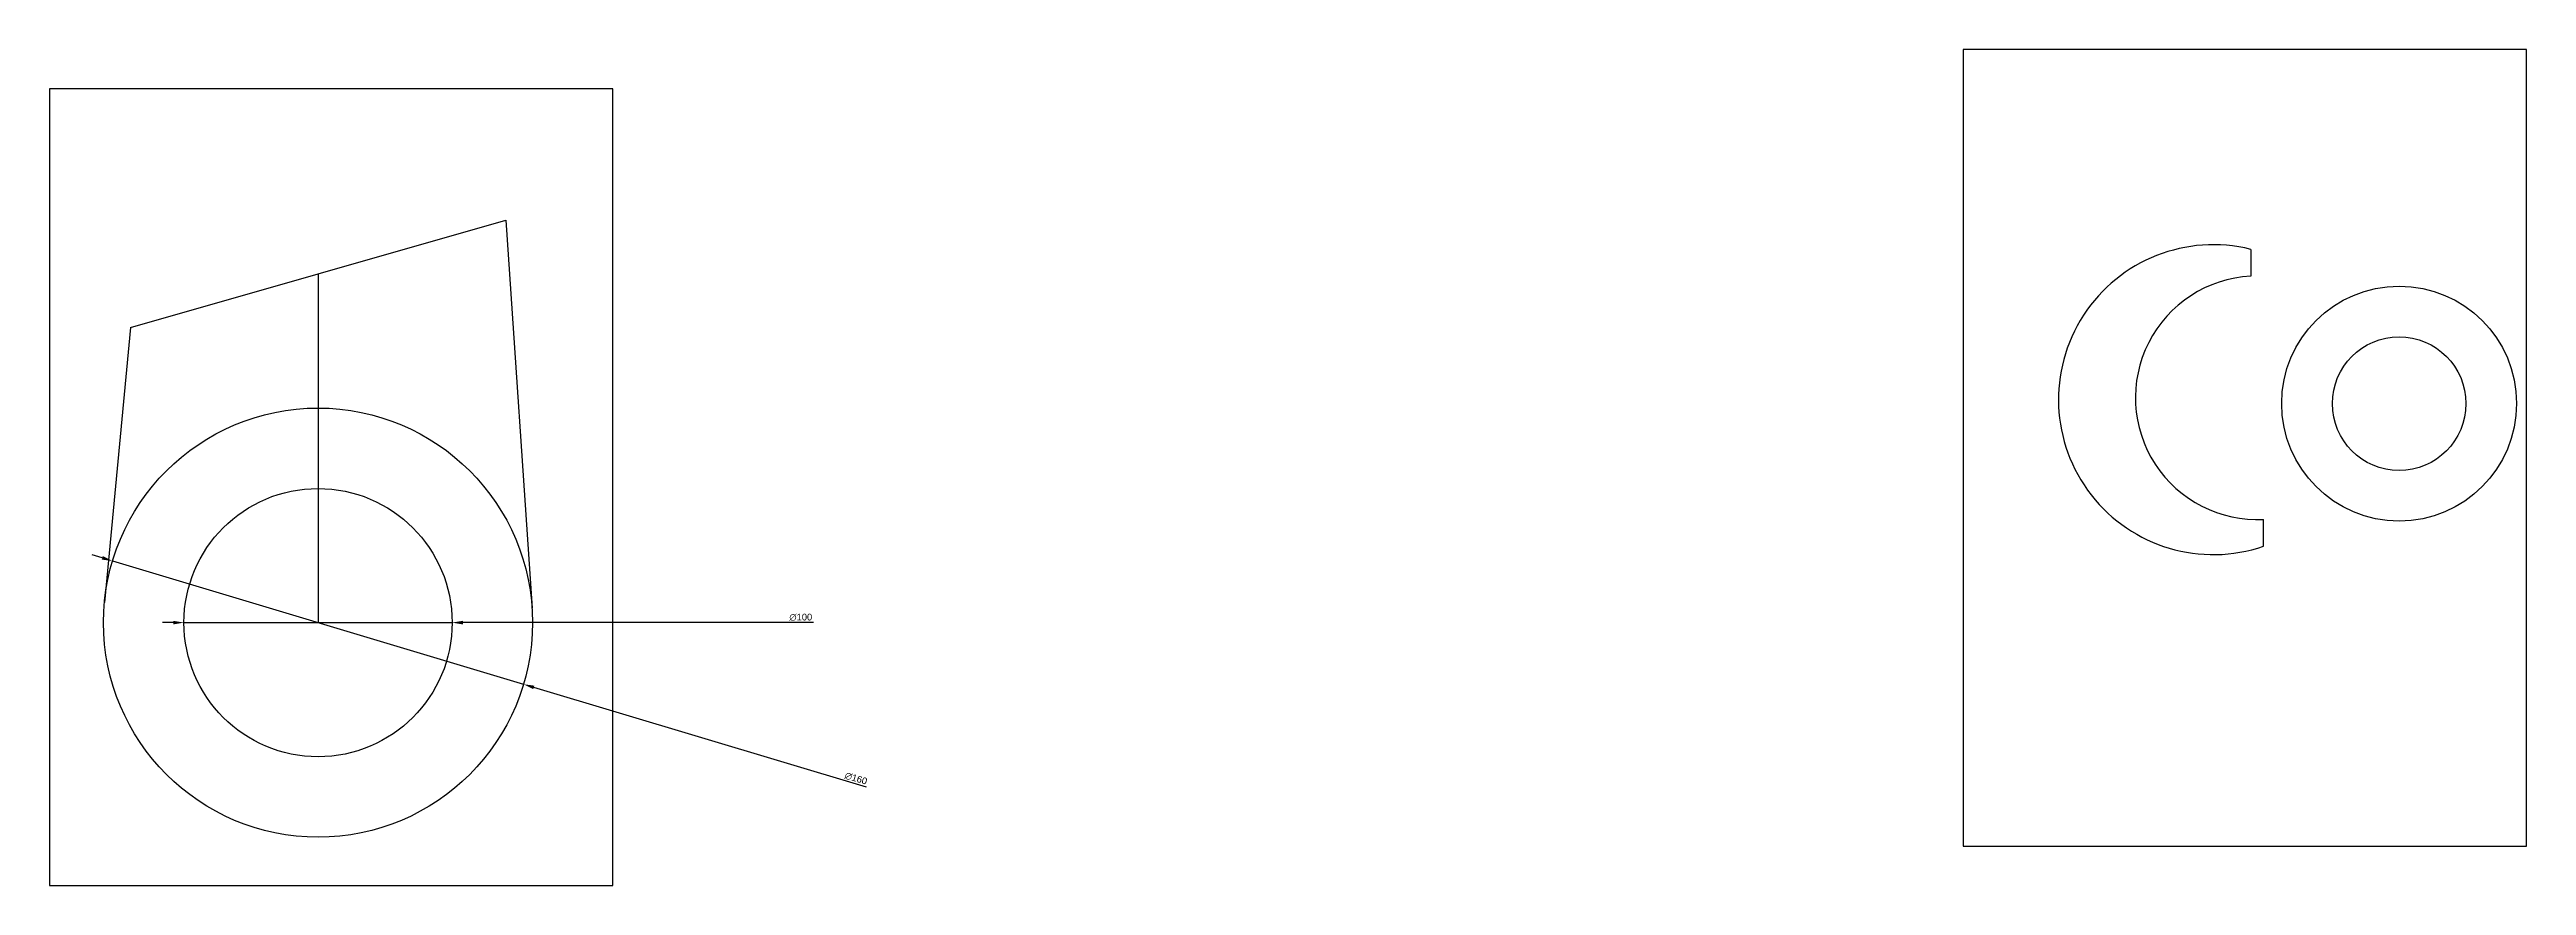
# Model space of a CAD drawing. Header units: millimetres. Extents: x 770 to 2516, y 998 to 1314.
# Drawn here: x 770 to 1693, y 1002 to 1314 of the extents above; entities that cross this region are included whole.
import ezdxf

# ---------------------------------------------------------------- set-up
doc = ezdxf.new("R2010")
doc.units = ezdxf.units.MM
doc.styles.get("Standard").update_dxf_attribs({"font": 'arial.ttf'})
doc.dimstyles.new('ISO-25', dxfattribs={"dimtxt": 2.5, "dimasz": 4, "dimexe": 1.25, "dimexo": 0.625, "dimtad": 1, "dimtxsty": 'Standard', "dimcen": 2.5, "dimadec": 0, "dimazin": 0, "dimtfac": 1, "dimtmove": 0, "dimatfit": 3, "dimfxl": 1, "dimarcsym": 0})

# ---------------------------------------------------------------- blocks, each defined once
blk = doc.blocks.new('*D3')
at = {"color": 0, "lineweight": -2, "transparency": 16777216}
for p, q in [((816, 1100), (812, 1100)), ((820, 1100), (920, 1100)), ((1054.74, 1100), (924, 1100))]:
    blk.add_line(p, q, dxfattribs=at)
at = {"color": 0, "transparency": 16777216}
for points in [[(816, 1100.67), (816, 1099.33), (820, 1100)], [(924, 1100.67), (924, 1099.33), (920, 1100)]]:
    blk.add_solid(points, dxfattribs=at)
at = {"layer": 'Defpoints', "color": 0, "transparency": 16777216}
for p in [(820, 1100), (920, 1100)]:
    blk.add_point(p, dxfattribs=at)
at = {"color": 0, "transparency": 16777216, "insert": (1050, 1101.97), "char_height": 2.5, "attachment_point": 5}
blk.add_mtext('∅100', dxfattribs=at)
blk = doc.blocks.new('*D4')
at = {"color": 0, "lineweight": -2, "transparency": 16777216}
for p, q in [((789.54, 1124.14), (785.71, 1125.29)), ((793.37, 1122.99), (946.63, 1077.01)), ((1074.54, 1038.64), (950.46, 1075.86))]:
    blk.add_line(p, q, dxfattribs=at)
at = {"color": 0, "transparency": 16777216}
for points in [[(789.73, 1124.78), (789.35, 1123.5), (793.37, 1122.99)], [(950.65, 1076.5), (950.27, 1075.22), (946.63, 1077.01)]]:
    blk.add_solid(points, dxfattribs=at)
at = {"layer": 'Defpoints', "color": 0, "transparency": 16777216}
for p in [(793.37, 1122.99), (946.63, 1077.01)]:
    blk.add_point(p, dxfattribs=at)
at = {"color": 0, "transparency": 16777216, "insert": (1070.57, 1041.89), "char_height": 2.5, "attachment_point": 5, "rotation": 343.30076}
blk.add_mtext('∅160', dxfattribs=at)

msp = doc.modelspace()

# ---------------------------------------------------------------- linework, layer by layer
for p, q in [((1693.489, 1313.637), (1483.489, 1313.637)), ((1483.489, 1313.637), (1483.489, 1016.637)), ((1693.489, 1016.637), (1693.489, 1313.637)), ((979.871, 1299.015), (769.871, 1299.015)), ((769.871, 1299.015), (769.871, 1002.015)), ((979.871, 1002.015), (979.871, 1299.015)), ((800, 1210), (940, 1250)), ((940, 1250), (949.816, 1105.419)), ((1590.667, 1239.154), (1590.667, 1229.154)), ((870, 1230), (870, 1100)), ((800, 1210), (790.352, 1107.497)), ((1595.484, 1128.497), (1595.484, 1138.497)), ((1483.489, 1016.637), (1693.489, 1016.637)), ((769.871, 1002.015), (979.871, 1002.015))]:
    msp.add_line(p, q)
for centre, radius in [((1646.019, 1181.649), 43.794), ((1646.019, 1181.649), 24.917), ((870, 1100), 80), ((870, 1100), 50)]:
    msp.add_circle(centre, radius)
for centre, radius, start, end in [((1576.729, 1183.114), 57.747, 76.033006, 288.95211), ((1593.076, 1183.826), 45.392, 93.041507, 273.041507)]:
    msp.add_arc(centre, radius, start, end)

# ---------------------------------------------------------------- dimensions: what is measured, and where the dimension line sits
for p1, p2, picture, middle in [((793.374, 1122.988), (946.626, 1077.012), '*D4', (1070, 1040)), ((820, 1100), (920, 1100), '*D3', (1050, 1100))]:
    dim = msp.add_diameter_dim_2p(p1=p1, p2=p2, dimstyle='ISO-25')
    dim.commit()
    dim.dimension.update_dxf_attribs({"geometry": picture, "text_midpoint": middle, "dimtype": 163})

doc.saveas('drawing.dxf')
